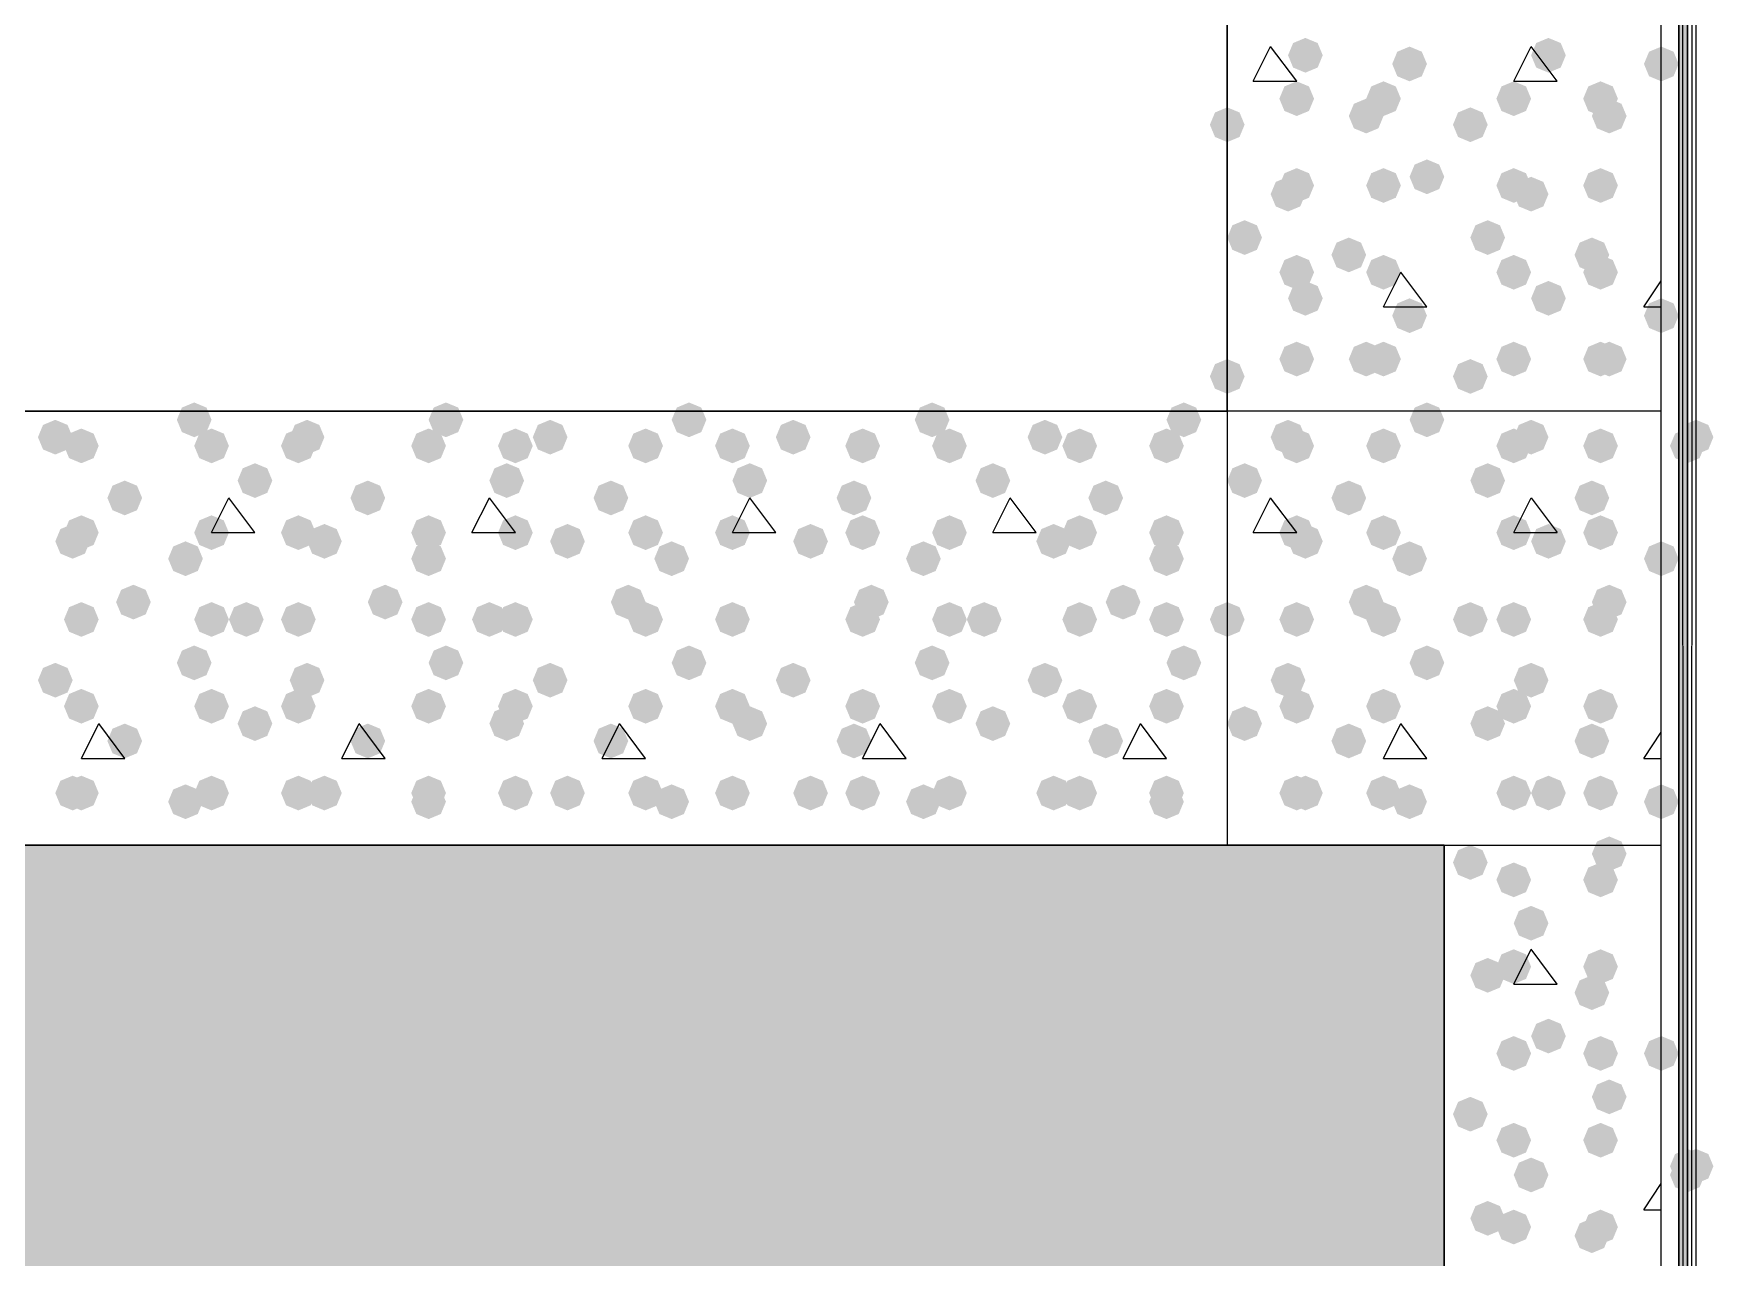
# Model space of a CAD drawing. Header units: millimetres. Extents: x 0 to 420, y 0 to 297.
# Drawn here: x 372.64 to 380.83, y 160.25 to 166.22 of the extents above; entities that cross this region are included whole.
import ezdxf

# ---------------------------------------------------------------- set-up
doc = ezdxf.new("R2010")
doc.units = ezdxf.units.MM
doc.layers.get('0').update_dxf_attribs({"linetype": 'CONTINUOUS'})

msp = doc.modelspace()

# ---------------------------------------------------------------- hatches: boundary and pattern name
at = {"true_color": 0x000007}
h = msp.add_hatch(color=0, dxfattribs=at)
h.paths.add_polyline_path([(380.703667, 228.049667), (380.661333, 228.049667), (380.703667, 84.455)], flags=0)
h.paths.add_polyline_path([(380.661333, 228.049667), (380.703667, 84.455), (380.661333, 84.455)], flags=0)
at = {"true_color": 0x000008}
for points in [[(378.925667, 166.116), (378.900796, 166.056204), (378.841, 166.031333), (378.781204, 166.056204), (378.756333, 166.116), (378.781204, 166.175796), (378.841, 166.200667), (378.900796, 166.175796)], [(379.433667, 166.073667), (379.408796, 166.013871), (379.349, 165.989), (379.289204, 166.013871), (379.264333, 166.073667), (379.289204, 166.133462), (379.349, 166.158333), (379.408796, 166.133463)], [(380.111, 166.116), (380.086129, 166.056204), (380.026333, 166.031333), (379.966537, 166.056204), (379.941667, 166.116), (379.966537, 166.175796), (380.026333, 166.200667), (380.086129, 166.175796)], [(380.661333, 166.073667), (380.636462, 166.013871), (380.576667, 165.989), (380.516871, 166.013871), (380.492, 166.073667), (380.516871, 166.133462), (380.576667, 166.158333), (380.636462, 166.133463)], [(378.883333, 165.904333), (378.858462, 165.844538), (378.798667, 165.819667), (378.738871, 165.844538), (378.714, 165.904333), (378.738871, 165.964129), (378.798667, 165.989), (378.858462, 165.964129)], [(379.306667, 165.904333), (379.281796, 165.844538), (379.222, 165.819667), (379.162204, 165.844538), (379.137333, 165.904333), (379.162204, 165.964129), (379.222, 165.989), (379.281796, 165.964129)], [(379.941667, 165.904333), (379.916796, 165.844538), (379.857, 165.819667), (379.797204, 165.844538), (379.772333, 165.904333), (379.797204, 165.964129), (379.857, 165.989), (379.916796, 165.964129)], [(380.365, 165.904333), (380.340129, 165.844538), (380.280333, 165.819667), (380.220537, 165.844538), (380.195667, 165.904333), (380.220537, 165.964129), (380.280333, 165.989), (380.340129, 165.964129)], [(379.222, 165.819667), (379.197129, 165.759871), (379.137333, 165.735), (379.077538, 165.759871), (379.052667, 165.819667), (379.077537, 165.879462), (379.137333, 165.904333), (379.197129, 165.879463)], [(380.407333, 165.819667), (380.382462, 165.759871), (380.322667, 165.735), (380.262871, 165.759871), (380.238, 165.819667), (380.262871, 165.879462), (380.322667, 165.904333), (380.382462, 165.879463)], [(378.544667, 165.777333), (378.519796, 165.717537), (378.46, 165.692667), (378.400204, 165.717537), (378.375333, 165.777333), (378.400204, 165.837129), (378.46, 165.862), (378.519796, 165.837129)], [(379.73, 165.777333), (379.705129, 165.717537), (379.645333, 165.692667), (379.585537, 165.717537), (379.560667, 165.777333), (379.585537, 165.837129), (379.645333, 165.862), (379.705129, 165.837129)], [(378.883333, 165.481), (378.858462, 165.421204), (378.798667, 165.396333), (378.738871, 165.421204), (378.714, 165.481), (378.738871, 165.540796), (378.798667, 165.565667), (378.858462, 165.540796)], [(379.306667, 165.481), (379.281796, 165.421204), (379.222, 165.396333), (379.162204, 165.421204), (379.137333, 165.481), (379.162204, 165.540796), (379.222, 165.565667), (379.281796, 165.540796)], [(379.518333, 165.523333), (379.493462, 165.463537), (379.433667, 165.438667), (379.373871, 165.463537), (379.349, 165.523333), (379.373871, 165.583129), (379.433667, 165.608), (379.493462, 165.583129)], [(379.941667, 165.481), (379.916796, 165.421204), (379.857, 165.396333), (379.797204, 165.421204), (379.772333, 165.481), (379.797204, 165.540796), (379.857, 165.565667), (379.916796, 165.540796)], [(380.365, 165.481), (380.340129, 165.421204), (380.280333, 165.396333), (380.220537, 165.421204), (380.195667, 165.481), (380.220537, 165.540796), (380.280333, 165.565667), (380.340129, 165.540796)], [(378.841, 165.438667), (378.816129, 165.378871), (378.756333, 165.354), (378.696537, 165.378871), (378.671667, 165.438667), (378.696537, 165.498462), (378.756333, 165.523333), (378.816129, 165.498463)], [(380.026333, 165.438667), (380.001463, 165.378871), (379.941667, 165.354), (379.881871, 165.378871), (379.857, 165.438667), (379.881871, 165.498462), (379.941667, 165.523333), (380.001462, 165.498463)], [(378.629333, 165.227), (378.604462, 165.167204), (378.544667, 165.142333), (378.484871, 165.167204), (378.46, 165.227), (378.484871, 165.286796), (378.544667, 165.311667), (378.604462, 165.286796)], [(379.814667, 165.227), (379.789796, 165.167204), (379.73, 165.142333), (379.670204, 165.167204), (379.645333, 165.227), (379.670204, 165.286796), (379.73, 165.311667), (379.789796, 165.286796)], [(379.137333, 165.142333), (379.112462, 165.082537), (379.052667, 165.057667), (378.992871, 165.082537), (378.968, 165.142333), (378.992871, 165.202129), (379.052667, 165.227), (379.112462, 165.202129)], [(380.322667, 165.142333), (380.297796, 165.082537), (380.238, 165.057667), (380.178204, 165.082537), (380.153333, 165.142333), (380.178204, 165.202129), (380.238, 165.227), (380.297796, 165.202129)], [(378.883333, 165.057667), (378.858462, 164.997871), (378.798667, 164.973), (378.738871, 164.997871), (378.714, 165.057667), (378.738871, 165.117462), (378.798667, 165.142333), (378.858462, 165.117463)], [(379.306667, 165.057667), (379.281796, 164.997871), (379.222, 164.973), (379.162204, 164.997871), (379.137333, 165.057667), (379.162204, 165.117462), (379.222, 165.142333), (379.281796, 165.117463)], [(379.941667, 165.057667), (379.916796, 164.997871), (379.857, 164.973), (379.797204, 164.997871), (379.772333, 165.057667), (379.797204, 165.117462), (379.857, 165.142333), (379.916796, 165.117463)], [(380.365, 165.057667), (380.340129, 164.997871), (380.280333, 164.973), (380.220537, 164.997871), (380.195667, 165.057667), (380.220537, 165.117462), (380.280333, 165.142333), (380.340129, 165.117463)], [(378.925667, 164.930667), (378.900796, 164.870871), (378.841, 164.846), (378.781204, 164.870871), (378.756333, 164.930667), (378.781204, 164.990462), (378.841, 165.015333), (378.900796, 164.990463)], [(380.111, 164.930667), (380.086129, 164.870871), (380.026333, 164.846), (379.966537, 164.870871), (379.941667, 164.930667), (379.966537, 164.990462), (380.026333, 165.015333), (380.086129, 164.990463)], [(379.433667, 164.846), (379.408796, 164.786204), (379.349, 164.761333), (379.289204, 164.786204), (379.264333, 164.846), (379.289204, 164.905796), (379.349, 164.930667), (379.408796, 164.905796)], [(380.661333, 164.846), (380.636462, 164.786204), (380.576667, 164.761333), (380.516871, 164.786204), (380.492, 164.846), (380.516871, 164.905796), (380.576667, 164.930667), (380.636462, 164.905796)], [(378.883333, 164.634333), (378.858462, 164.574537), (378.798667, 164.549667), (378.738871, 164.574537), (378.714, 164.634333), (378.738871, 164.694129), (378.798667, 164.719), (378.858462, 164.694129)], [(379.222, 164.634333), (379.197129, 164.574537), (379.137333, 164.549667), (379.077538, 164.574537), (379.052667, 164.634333), (379.077537, 164.694129), (379.137333, 164.719), (379.197129, 164.694129)], [(379.306667, 164.634333), (379.281796, 164.574537), (379.222, 164.549667), (379.162204, 164.574537), (379.137333, 164.634333), (379.162204, 164.694129), (379.222, 164.719), (379.281796, 164.694129)], [(379.941667, 164.634333), (379.916796, 164.574537), (379.857, 164.549667), (379.797204, 164.574537), (379.772333, 164.634333), (379.797204, 164.694129), (379.857, 164.719), (379.916796, 164.694129)], [(380.365, 164.634333), (380.340129, 164.574537), (380.280333, 164.549667), (380.220537, 164.574537), (380.195667, 164.634333), (380.220537, 164.694129), (380.280333, 164.719), (380.340129, 164.694129)], [(380.407333, 164.634333), (380.382462, 164.574537), (380.322667, 164.549667), (380.262871, 164.574537), (380.238, 164.634333), (380.262871, 164.694129), (380.322667, 164.719), (380.382462, 164.694129)], [(378.544667, 164.549667), (378.519796, 164.489871), (378.46, 164.465), (378.400204, 164.489871), (378.375333, 164.549667), (378.400204, 164.609462), (378.46, 164.634333), (378.519796, 164.609463)], [(379.73, 164.549667), (379.705129, 164.489871), (379.645333, 164.465), (379.585537, 164.489871), (379.560667, 164.549667), (379.585537, 164.609462), (379.645333, 164.634333), (379.705129, 164.609463)], [(373.507, 164.338), (373.482129, 164.278204), (373.422333, 164.253333), (373.362538, 164.278204), (373.337667, 164.338), (373.362537, 164.397796), (373.422333, 164.422667), (373.482129, 164.397796)], [(374.734667, 164.338), (374.709796, 164.278204), (374.65, 164.253333), (374.590204, 164.278204), (374.565333, 164.338), (374.590204, 164.397796), (374.65, 164.422667), (374.709796, 164.397796)], [(375.92, 164.338), (375.895129, 164.278204), (375.835333, 164.253333), (375.775538, 164.278204), (375.750667, 164.338), (375.775537, 164.397796), (375.835333, 164.422667), (375.895129, 164.397796)], [(377.105333, 164.338), (377.080462, 164.278204), (377.020667, 164.253333), (376.960871, 164.278204), (376.936, 164.338), (376.960871, 164.397796), (377.020667, 164.422667), (377.080462, 164.397796)], [(378.333, 164.338), (378.308129, 164.278204), (378.248333, 164.253333), (378.188538, 164.278204), (378.163667, 164.338), (378.188537, 164.397796), (378.248333, 164.422667), (378.308129, 164.397796)], [(372.829667, 164.253333), (372.804796, 164.193537), (372.745, 164.168667), (372.685204, 164.193537), (372.660333, 164.253333), (372.685204, 164.313129), (372.745, 164.338), (372.804796, 164.313129)], [(374.057333, 164.253333), (374.032462, 164.193537), (373.972667, 164.168667), (373.912871, 164.193537), (373.888, 164.253333), (373.912871, 164.313129), (373.972667, 164.338), (374.032462, 164.313129)], [(375.242667, 164.253333), (375.217796, 164.193537), (375.158, 164.168667), (375.098204, 164.193537), (375.073333, 164.253333), (375.098204, 164.313129), (375.158, 164.338), (375.217796, 164.313129)], [(376.428, 164.253333), (376.403129, 164.193537), (376.343333, 164.168667), (376.283537, 164.193537), (376.258667, 164.253333), (376.283537, 164.313129), (376.343333, 164.338), (376.403129, 164.313129)], [(377.655667, 164.253333), (377.630796, 164.193537), (377.571, 164.168667), (377.511204, 164.193537), (377.486333, 164.253333), (377.511204, 164.313129), (377.571, 164.338), (377.630796, 164.313129)], [(372.956667, 164.211), (372.931796, 164.151204), (372.872, 164.126333), (372.812204, 164.151204), (372.787333, 164.211), (372.812204, 164.270796), (372.872, 164.295667), (372.931796, 164.270796)], [(373.591667, 164.211), (373.566796, 164.151204), (373.507, 164.126333), (373.447204, 164.151204), (373.422333, 164.211), (373.447204, 164.270796), (373.507, 164.295667), (373.566796, 164.270796)], [(374.015, 164.211), (373.990129, 164.151204), (373.930333, 164.126333), (373.870538, 164.151204), (373.845667, 164.211), (373.870537, 164.270796), (373.930333, 164.295667), (373.990129, 164.270796)], [(374.65, 164.211), (374.625129, 164.151204), (374.565333, 164.126333), (374.505538, 164.151204), (374.480667, 164.211), (374.505537, 164.270796), (374.565333, 164.295667), (374.625129, 164.270796)], [(375.073333, 164.211), (375.048463, 164.151204), (374.988667, 164.126333), (374.928871, 164.151204), (374.904, 164.211), (374.928871, 164.270796), (374.988667, 164.295667), (375.048462, 164.270796)], [(375.708333, 164.211), (375.683463, 164.151204), (375.623667, 164.126333), (375.563871, 164.151204), (375.539, 164.211), (375.563871, 164.270796), (375.623667, 164.295667), (375.683462, 164.270796)], [(376.131667, 164.211), (376.106796, 164.151204), (376.047, 164.126333), (375.987204, 164.151204), (375.962333, 164.211), (375.987204, 164.270796), (376.047, 164.295667), (376.106796, 164.270796)], [(376.766667, 164.211), (376.741796, 164.151204), (376.682, 164.126333), (376.622204, 164.151204), (376.597333, 164.211), (376.622204, 164.270796), (376.682, 164.295667), (376.741796, 164.270796)], [(377.19, 164.211), (377.165129, 164.151204), (377.105333, 164.126333), (377.045538, 164.151204), (377.020667, 164.211), (377.045537, 164.270796), (377.105333, 164.295667), (377.165129, 164.270796)], [(377.825, 164.211), (377.800129, 164.151204), (377.740333, 164.126333), (377.680538, 164.151204), (377.655667, 164.211), (377.680537, 164.270796), (377.740333, 164.295667), (377.800129, 164.270796)], [(378.248333, 164.211), (378.223462, 164.151204), (378.163667, 164.126333), (378.103871, 164.151204), (378.079, 164.211), (378.103871, 164.270796), (378.163667, 164.295667), (378.223462, 164.270796)], [(373.803333, 164.041667), (373.778462, 163.981871), (373.718667, 163.957), (373.658871, 163.981871), (373.634, 164.041667), (373.658871, 164.101462), (373.718667, 164.126333), (373.778462, 164.101463)], [(375.031, 164.041667), (375.006129, 163.981871), (374.946333, 163.957), (374.886537, 163.981871), (374.861667, 164.041667), (374.886537, 164.101462), (374.946333, 164.126333), (375.006129, 164.101463)], [(376.216333, 164.041667), (376.191462, 163.981871), (376.131667, 163.957), (376.071871, 163.981871), (376.047, 164.041667), (376.071871, 164.101462), (376.131667, 164.126333), (376.191462, 164.101463)], [(377.401667, 164.041667), (377.376796, 163.981871), (377.317, 163.957), (377.257204, 163.981871), (377.232333, 164.041667), (377.257204, 164.101462), (377.317, 164.126333), (377.376796, 164.101463)], [(373.168333, 163.957), (373.143462, 163.897204), (373.083667, 163.872333), (373.023871, 163.897204), (372.999, 163.957), (373.023871, 164.016796), (373.083667, 164.041667), (373.143462, 164.016796)], [(374.353667, 163.957), (374.328796, 163.897204), (374.269, 163.872333), (374.209204, 163.897204), (374.184333, 163.957), (374.209204, 164.016796), (374.269, 164.041667), (374.328796, 164.016796)], [(375.539, 163.957), (375.514129, 163.897204), (375.454333, 163.872333), (375.394537, 163.897204), (375.369667, 163.957), (375.394537, 164.016796), (375.454333, 164.041667), (375.514129, 164.016796)], [(376.724333, 163.957), (376.699462, 163.897204), (376.639667, 163.872333), (376.579871, 163.897204), (376.555, 163.957), (376.579871, 164.016796), (376.639667, 164.041667), (376.699462, 164.016796)], [(377.952, 163.957), (377.927129, 163.897204), (377.867333, 163.872333), (377.807538, 163.897204), (377.782667, 163.957), (377.807537, 164.016796), (377.867333, 164.041667), (377.927129, 164.016796)], [(372.956667, 163.787667), (372.931796, 163.727871), (372.872, 163.703), (372.812204, 163.727871), (372.787333, 163.787667), (372.812204, 163.847462), (372.872, 163.872333), (372.931796, 163.847463)], [(373.591667, 163.787667), (373.566796, 163.727871), (373.507, 163.703), (373.447204, 163.727871), (373.422333, 163.787667), (373.447204, 163.847462), (373.507, 163.872333), (373.566796, 163.847463)], [(374.015, 163.787667), (373.990129, 163.727871), (373.930333, 163.703), (373.870538, 163.727871), (373.845667, 163.787667), (373.870537, 163.847462), (373.930333, 163.872333), (373.990129, 163.847463)], [(374.65, 163.787667), (374.625129, 163.727871), (374.565333, 163.703), (374.505538, 163.727871), (374.480667, 163.787667), (374.505537, 163.847462), (374.565333, 163.872333), (374.625129, 163.847463)], [(375.073333, 163.787667), (375.048463, 163.727871), (374.988667, 163.703), (374.928871, 163.727871), (374.904, 163.787667), (374.928871, 163.847462), (374.988667, 163.872333), (375.048462, 163.847463)], [(375.708333, 163.787667), (375.683463, 163.727871), (375.623667, 163.703), (375.563871, 163.727871), (375.539, 163.787667), (375.563871, 163.847462), (375.623667, 163.872333), (375.683462, 163.847463)], [(376.131667, 163.787667), (376.106796, 163.727871), (376.047, 163.703), (375.987204, 163.727871), (375.962333, 163.787667), (375.987204, 163.847462), (376.047, 163.872333), (376.106796, 163.847463)], [(376.766667, 163.787667), (376.741796, 163.727871), (376.682, 163.703), (376.622204, 163.727871), (376.597333, 163.787667), (376.622204, 163.847462), (376.682, 163.872333), (376.741796, 163.847463)], [(377.19, 163.787667), (377.165129, 163.727871), (377.105333, 163.703), (377.045538, 163.727871), (377.020667, 163.787667), (377.045537, 163.847462), (377.105333, 163.872333), (377.165129, 163.847463)], [(377.825, 163.787667), (377.800129, 163.727871), (377.740333, 163.703), (377.680538, 163.727871), (377.655667, 163.787667), (377.680537, 163.847462), (377.740333, 163.872333), (377.800129, 163.847463)], [(378.248333, 163.787667), (378.223462, 163.727871), (378.163667, 163.703), (378.103871, 163.727871), (378.079, 163.787667), (378.103871, 163.847462), (378.163667, 163.872333), (378.223462, 163.847463)], [(372.914333, 163.745333), (372.889462, 163.685537), (372.829667, 163.660667), (372.769871, 163.685537), (372.745, 163.745333), (372.769871, 163.805129), (372.829667, 163.83), (372.889462, 163.805129)], [(374.142, 163.745333), (374.117129, 163.685537), (374.057333, 163.660667), (373.997538, 163.685537), (373.972667, 163.745333), (373.997537, 163.805129), (374.057333, 163.83), (374.117129, 163.805129)], [(375.327333, 163.745333), (375.302462, 163.685537), (375.242667, 163.660667), (375.182871, 163.685537), (375.158, 163.745333), (375.182871, 163.805129), (375.242667, 163.83), (375.302462, 163.805129)], [(376.512667, 163.745333), (376.487796, 163.685537), (376.428, 163.660667), (376.368204, 163.685537), (376.343333, 163.745333), (376.368204, 163.805129), (376.428, 163.83), (376.487796, 163.805129)], [(377.698, 163.745333), (377.673129, 163.685537), (377.613333, 163.660667), (377.553537, 163.685537), (377.528667, 163.745333), (377.553537, 163.805129), (377.613333, 163.83), (377.673129, 163.805129)], [(373.464667, 163.660667), (373.439796, 163.600871), (373.38, 163.576), (373.320204, 163.600871), (373.295333, 163.660667), (373.320204, 163.720462), (373.38, 163.745333), (373.439796, 163.720463)], [(374.65, 163.660667), (374.625129, 163.600871), (374.565333, 163.576), (374.505538, 163.600871), (374.480667, 163.660667), (374.505537, 163.720462), (374.565333, 163.745333), (374.625129, 163.720463)], [(375.835333, 163.660667), (375.810462, 163.600871), (375.750667, 163.576), (375.690871, 163.600871), (375.666, 163.660667), (375.690871, 163.720462), (375.750667, 163.745333), (375.810462, 163.720463)], [(377.063, 163.660667), (377.038129, 163.600871), (376.978333, 163.576), (376.918537, 163.600871), (376.893667, 163.660667), (376.918537, 163.720462), (376.978333, 163.745333), (377.038129, 163.720463)], [(378.248333, 163.660667), (378.223462, 163.600871), (378.163667, 163.576), (378.103871, 163.600871), (378.079, 163.660667), (378.103871, 163.720462), (378.163667, 163.745333), (378.223462, 163.720463)], [(373.210667, 163.449), (373.185796, 163.389204), (373.126, 163.364333), (373.066204, 163.389204), (373.041333, 163.449), (373.066204, 163.508796), (373.126, 163.533667), (373.185796, 163.508796)], [(374.438333, 163.449), (374.413462, 163.389204), (374.353667, 163.364333), (374.293871, 163.389204), (374.269, 163.449), (374.293871, 163.508796), (374.353667, 163.533667), (374.413462, 163.508796)], [(375.623667, 163.449), (375.598796, 163.389204), (375.539, 163.364333), (375.479204, 163.389204), (375.454333, 163.449), (375.479204, 163.508796), (375.539, 163.533667), (375.598796, 163.508796)], [(376.809, 163.449), (376.784129, 163.389204), (376.724333, 163.364333), (376.664537, 163.389204), (376.639667, 163.449), (376.664537, 163.508796), (376.724333, 163.533667), (376.784129, 163.508796)], [(378.036667, 163.449), (378.011796, 163.389204), (377.952, 163.364333), (377.892204, 163.389204), (377.867333, 163.449), (377.892204, 163.508796), (377.952, 163.533667), (378.011796, 163.508796)], [(372.956667, 163.364333), (372.931796, 163.304537), (372.872, 163.279667), (372.812204, 163.304537), (372.787333, 163.364333), (372.812204, 163.424129), (372.872, 163.449), (372.931796, 163.424129)], [(373.591667, 163.364333), (373.566796, 163.304537), (373.507, 163.279667), (373.447204, 163.304537), (373.422333, 163.364333), (373.447204, 163.424129), (373.507, 163.449), (373.566796, 163.424129)], [(373.761, 163.364333), (373.736129, 163.304537), (373.676333, 163.279667), (373.616537, 163.304537), (373.591667, 163.364333), (373.616537, 163.424129), (373.676333, 163.449), (373.736129, 163.424129)], [(374.015, 163.364333), (373.990129, 163.304537), (373.930333, 163.279667), (373.870538, 163.304537), (373.845667, 163.364333), (373.870537, 163.424129), (373.930333, 163.449), (373.990129, 163.424129)], [(374.65, 163.364333), (374.625129, 163.304537), (374.565333, 163.279667), (374.505538, 163.304537), (374.480667, 163.364333), (374.505537, 163.424129), (374.565333, 163.449), (374.625129, 163.424129)], [(374.946333, 163.364333), (374.921462, 163.304537), (374.861667, 163.279667), (374.801871, 163.304537), (374.777, 163.364333), (374.801871, 163.424129), (374.861667, 163.449), (374.921462, 163.424129)], [(375.073333, 163.364333), (375.048463, 163.304537), (374.988667, 163.279667), (374.928871, 163.304537), (374.904, 163.364333), (374.928871, 163.424129), (374.988667, 163.449), (375.048462, 163.424129)], [(375.708333, 163.364333), (375.683463, 163.304537), (375.623667, 163.279667), (375.563871, 163.304537), (375.539, 163.364333), (375.563871, 163.424129), (375.623667, 163.449), (375.683462, 163.424129)], [(376.131667, 163.364333), (376.106796, 163.304537), (376.047, 163.279667), (375.987204, 163.304537), (375.962333, 163.364333), (375.987204, 163.424129), (376.047, 163.449), (376.106796, 163.424129)], [(376.131667, 163.364333), (376.106796, 163.304537), (376.047, 163.279667), (375.987204, 163.304537), (375.962333, 163.364333), (375.987204, 163.424129), (376.047, 163.449), (376.106796, 163.424129)], [(376.766667, 163.364333), (376.741796, 163.304537), (376.682, 163.279667), (376.622204, 163.304537), (376.597333, 163.364333), (376.622204, 163.424129), (376.682, 163.449), (376.741796, 163.424129)], [(377.19, 163.364333), (377.165129, 163.304537), (377.105333, 163.279667), (377.045538, 163.304537), (377.020667, 163.364333), (377.045537, 163.424129), (377.105333, 163.449), (377.165129, 163.424129)], [(377.359333, 163.364333), (377.334462, 163.304537), (377.274667, 163.279667), (377.214871, 163.304537), (377.19, 163.364333), (377.214871, 163.424129), (377.274667, 163.449), (377.334462, 163.424129)], [(377.825, 163.364333), (377.800129, 163.304537), (377.740333, 163.279667), (377.680538, 163.304537), (377.655667, 163.364333), (377.680537, 163.424129), (377.740333, 163.449), (377.800129, 163.424129)], [(378.248333, 163.364333), (378.223462, 163.304537), (378.163667, 163.279667), (378.103871, 163.304537), (378.079, 163.364333), (378.103871, 163.424129), (378.163667, 163.449), (378.223462, 163.424129)], [(373.507, 163.152667), (373.482129, 163.092871), (373.422333, 163.068), (373.362538, 163.092871), (373.337667, 163.152667), (373.362537, 163.212462), (373.422333, 163.237333), (373.482129, 163.212463)], [(374.734667, 163.152667), (374.709796, 163.092871), (374.65, 163.068), (374.590204, 163.092871), (374.565333, 163.152667), (374.590204, 163.212462), (374.65, 163.237333), (374.709796, 163.212463)], [(375.92, 163.152667), (375.895129, 163.092871), (375.835333, 163.068), (375.775538, 163.092871), (375.750667, 163.152667), (375.775537, 163.212462), (375.835333, 163.237333), (375.895129, 163.212463)], [(377.105333, 163.152667), (377.080462, 163.092871), (377.020667, 163.068), (376.960871, 163.092871), (376.936, 163.152667), (376.960871, 163.212462), (377.020667, 163.237333), (377.080462, 163.212463)], [(378.333, 163.152667), (378.308129, 163.092871), (378.248333, 163.068), (378.188538, 163.092871), (378.163667, 163.152667), (378.188537, 163.212462), (378.248333, 163.237333), (378.308129, 163.212463)], [(372.829667, 163.068), (372.804796, 163.008204), (372.745, 162.983333), (372.685204, 163.008204), (372.660333, 163.068), (372.685204, 163.127796), (372.745, 163.152667), (372.804796, 163.127796)], [(374.057333, 163.068), (374.032462, 163.008204), (373.972667, 162.983333), (373.912871, 163.008204), (373.888, 163.068), (373.912871, 163.127796), (373.972667, 163.152667), (374.032462, 163.127796)], [(375.242667, 163.068), (375.217796, 163.008204), (375.158, 162.983333), (375.098204, 163.008204), (375.073333, 163.068), (375.098204, 163.127796), (375.158, 163.152667), (375.217796, 163.127796)], [(376.428, 163.068), (376.403129, 163.008204), (376.343333, 162.983333), (376.283537, 163.008204), (376.258667, 163.068), (376.283537, 163.127796), (376.343333, 163.152667), (376.403129, 163.127796)], [(377.655667, 163.068), (377.630796, 163.008204), (377.571, 162.983333), (377.511204, 163.008204), (377.486333, 163.068), (377.511204, 163.127796), (377.571, 163.152667), (377.630796, 163.127796)], [(372.956667, 162.941), (372.931796, 162.881204), (372.872, 162.856333), (372.812204, 162.881204), (372.787333, 162.941), (372.812204, 163.000796), (372.872, 163.025667), (372.931796, 163.000796)], [(373.591667, 162.941), (373.566796, 162.881204), (373.507, 162.856333), (373.447204, 162.881204), (373.422333, 162.941), (373.447204, 163.000796), (373.507, 163.025667), (373.566796, 163.000796)], [(374.015, 162.941), (373.990129, 162.881204), (373.930333, 162.856333), (373.870538, 162.881204), (373.845667, 162.941), (373.870537, 163.000796), (373.930333, 163.025667), (373.990129, 163.000796)], [(374.65, 162.941), (374.625129, 162.881204), (374.565333, 162.856333), (374.505538, 162.881204), (374.480667, 162.941), (374.505537, 163.000796), (374.565333, 163.025667), (374.625129, 163.000796)], [(375.073333, 162.941), (375.048463, 162.881204), (374.988667, 162.856333), (374.928871, 162.881204), (374.904, 162.941), (374.928871, 163.000796), (374.988667, 163.025667), (375.048462, 163.000796)], [(375.708333, 162.941), (375.683463, 162.881204), (375.623667, 162.856333), (375.563871, 162.881204), (375.539, 162.941), (375.563871, 163.000796), (375.623667, 163.025667), (375.683462, 163.000796)], [(376.131667, 162.941), (376.106796, 162.881204), (376.047, 162.856333), (375.987204, 162.881204), (375.962333, 162.941), (375.987204, 163.000796), (376.047, 163.025667), (376.106796, 163.000796)], [(376.766667, 162.941), (376.741796, 162.881204), (376.682, 162.856333), (376.622204, 162.881204), (376.597333, 162.941), (376.622204, 163.000796), (376.682, 163.025667), (376.741796, 163.000796)], [(377.19, 162.941), (377.165129, 162.881204), (377.105333, 162.856333), (377.045538, 162.881204), (377.020667, 162.941), (377.045537, 163.000796), (377.105333, 163.025667), (377.165129, 163.000796)], [(377.825, 162.941), (377.800129, 162.881204), (377.740333, 162.856333), (377.680538, 162.881204), (377.655667, 162.941), (377.680537, 163.000796), (377.740333, 163.025667), (377.800129, 163.000796)], [(378.248333, 162.941), (378.223462, 162.881204), (378.163667, 162.856333), (378.103871, 162.881204), (378.079, 162.941), (378.103871, 163.000796), (378.163667, 163.025667), (378.223462, 163.000796)], [(373.803333, 162.856333), (373.778462, 162.796537), (373.718667, 162.771667), (373.658871, 162.796537), (373.634, 162.856333), (373.658871, 162.916129), (373.718667, 162.941), (373.778462, 162.916129)], [(375.031, 162.856333), (375.006129, 162.796537), (374.946333, 162.771667), (374.886537, 162.796537), (374.861667, 162.856333), (374.886537, 162.916129), (374.946333, 162.941), (375.006129, 162.916129)], [(376.216333, 162.856333), (376.191462, 162.796537), (376.131667, 162.771667), (376.071871, 162.796537), (376.047, 162.856333), (376.071871, 162.916129), (376.131667, 162.941), (376.191462, 162.916129)], [(377.401667, 162.856333), (377.376796, 162.796537), (377.317, 162.771667), (377.257204, 162.796537), (377.232333, 162.856333), (377.257204, 162.916129), (377.317, 162.941), (377.376796, 162.916129)], [(373.168333, 162.771667), (373.143462, 162.711871), (373.083667, 162.687), (373.023871, 162.711871), (372.999, 162.771667), (373.023871, 162.831462), (373.083667, 162.856333), (373.143462, 162.831463)], [(374.353667, 162.771667), (374.328796, 162.711871), (374.269, 162.687), (374.209204, 162.711871), (374.184333, 162.771667), (374.209204, 162.831462), (374.269, 162.856333), (374.328796, 162.831463)], [(375.539, 162.771667), (375.514129, 162.711871), (375.454333, 162.687), (375.394537, 162.711871), (375.369667, 162.771667), (375.394537, 162.831462), (375.454333, 162.856333), (375.514129, 162.831463)], [(376.724333, 162.771667), (376.699462, 162.711871), (376.639667, 162.687), (376.579871, 162.711871), (376.555, 162.771667), (376.579871, 162.831462), (376.639667, 162.856333), (376.699462, 162.831463)], [(377.952, 162.771667), (377.927129, 162.711871), (377.867333, 162.687), (377.807538, 162.711871), (377.782667, 162.771667), (377.807537, 162.831462), (377.867333, 162.856333), (377.927129, 162.831463)], [(372.914333, 162.517667), (372.889462, 162.457871), (372.829667, 162.433), (372.769871, 162.457871), (372.745, 162.517667), (372.769871, 162.577462), (372.829667, 162.602333), (372.889462, 162.577463)], [(372.956667, 162.517667), (372.931796, 162.457871), (372.872, 162.433), (372.812204, 162.457871), (372.787333, 162.517667), (372.812204, 162.577462), (372.872, 162.602333), (372.931796, 162.577463)], [(373.591667, 162.517667), (373.566796, 162.457871), (373.507, 162.433), (373.447204, 162.457871), (373.422333, 162.517667), (373.447204, 162.577462), (373.507, 162.602333), (373.566796, 162.577463)], [(374.015, 162.517667), (373.990129, 162.457871), (373.930333, 162.433), (373.870538, 162.457871), (373.845667, 162.517667), (373.870537, 162.577462), (373.930333, 162.602333), (373.990129, 162.577463)], [(374.142, 162.517667), (374.117129, 162.457871), (374.057333, 162.433), (373.997538, 162.457871), (373.972667, 162.517667), (373.997537, 162.577462), (374.057333, 162.602333), (374.117129, 162.577463)], [(374.65, 162.517667), (374.625129, 162.457871), (374.565333, 162.433), (374.505538, 162.457871), (374.480667, 162.517667), (374.505537, 162.577462), (374.565333, 162.602333), (374.625129, 162.577463)], [(375.073333, 162.517667), (375.048463, 162.457871), (374.988667, 162.433), (374.928871, 162.457871), (374.904, 162.517667), (374.928871, 162.577462), (374.988667, 162.602333), (375.048462, 162.577463)], [(375.327333, 162.517667), (375.302462, 162.457871), (375.242667, 162.433), (375.182871, 162.457871), (375.158, 162.517667), (375.182871, 162.577462), (375.242667, 162.602333), (375.302462, 162.577463)], [(375.708333, 162.517667), (375.683463, 162.457871), (375.623667, 162.433), (375.563871, 162.457871), (375.539, 162.517667), (375.563871, 162.577462), (375.623667, 162.602333), (375.683462, 162.577463)], [(376.131667, 162.517667), (376.106796, 162.457871), (376.047, 162.433), (375.987204, 162.457871), (375.962333, 162.517667), (375.987204, 162.577462), (376.047, 162.602333), (376.106796, 162.577463)], [(376.512667, 162.517667), (376.487796, 162.457871), (376.428, 162.433), (376.368204, 162.457871), (376.343333, 162.517667), (376.368204, 162.577462), (376.428, 162.602333), (376.487796, 162.577463)], [(376.766667, 162.517667), (376.741796, 162.457871), (376.682, 162.433), (376.622204, 162.457871), (376.597333, 162.517667), (376.622204, 162.577462), (376.682, 162.602333), (376.741796, 162.577463)], [(377.19, 162.517667), (377.165129, 162.457871), (377.105333, 162.433), (377.045538, 162.457871), (377.020667, 162.517667), (377.045537, 162.577462), (377.105333, 162.602333), (377.165129, 162.577463)], [(377.698, 162.517667), (377.673129, 162.457871), (377.613333, 162.433), (377.553537, 162.457871), (377.528667, 162.517667), (377.553537, 162.577462), (377.613333, 162.602333), (377.673129, 162.577463)], [(377.825, 162.517667), (377.800129, 162.457871), (377.740333, 162.433), (377.680538, 162.457871), (377.655667, 162.517667), (377.680537, 162.577462), (377.740333, 162.602333), (377.800129, 162.577463)], [(378.248333, 162.517667), (378.223462, 162.457871), (378.163667, 162.433), (378.103871, 162.457871), (378.079, 162.517667), (378.103871, 162.577462), (378.163667, 162.602333), (378.223462, 162.577463)], [(373.464667, 162.475333), (373.439796, 162.415537), (373.38, 162.390667), (373.320204, 162.415537), (373.295333, 162.475333), (373.320204, 162.535129), (373.38, 162.56), (373.439796, 162.535129)], [(374.65, 162.475333), (374.625129, 162.415537), (374.565333, 162.390667), (374.505538, 162.415537), (374.480667, 162.475333), (374.505537, 162.535129), (374.565333, 162.56), (374.625129, 162.535129)], [(375.835333, 162.475333), (375.810462, 162.415537), (375.750667, 162.390667), (375.690871, 162.415537), (375.666, 162.475333), (375.690871, 162.535129), (375.750667, 162.56), (375.810462, 162.535129)], [(377.063, 162.475333), (377.038129, 162.415537), (376.978333, 162.390667), (376.918537, 162.415537), (376.893667, 162.475333), (376.918537, 162.535129), (376.978333, 162.56), (377.038129, 162.535129)], [(378.248333, 162.475333), (378.223462, 162.415537), (378.163667, 162.390667), (378.103871, 162.415537), (378.079, 162.475333), (378.103871, 162.535129), (378.163667, 162.56), (378.223462, 162.535129)], [(380.407333, 162.221333), (380.382462, 162.161537), (380.322667, 162.136667), (380.262871, 162.161537), (380.238, 162.221333), (380.262871, 162.281129), (380.322667, 162.306), (380.382462, 162.281129)], [(379.73, 162.179), (379.705129, 162.119204), (379.645333, 162.094333), (379.585537, 162.119204), (379.560667, 162.179), (379.585537, 162.238796), (379.645333, 162.263667), (379.705129, 162.238796)], [(379.941667, 162.094333), (379.916796, 162.034538), (379.857, 162.009667), (379.797204, 162.034538), (379.772333, 162.094333), (379.797204, 162.154129), (379.857, 162.179), (379.916796, 162.154129)], [(380.365, 162.094333), (380.340129, 162.034538), (380.280333, 162.009667), (380.220537, 162.034538), (380.195667, 162.094333), (380.220537, 162.154129), (380.280333, 162.179), (380.340129, 162.154129)], [(380.026333, 161.882667), (380.001463, 161.822871), (379.941667, 161.798), (379.881871, 161.822871), (379.857, 161.882667), (379.881871, 161.942462), (379.941667, 161.967333), (380.001462, 161.942463)], [(379.814667, 161.628667), (379.789796, 161.568871), (379.73, 161.544), (379.670204, 161.568871), (379.645333, 161.628667), (379.670204, 161.688462), (379.73, 161.713333), (379.789796, 161.688463)], [(379.941667, 161.671), (379.916796, 161.611204), (379.857, 161.586333), (379.797204, 161.611204), (379.772333, 161.671), (379.797204, 161.730796), (379.857, 161.755667), (379.916796, 161.730796)], [(380.365, 161.671), (380.340129, 161.611204), (380.280333, 161.586333), (380.220537, 161.611204), (380.195667, 161.671), (380.220537, 161.730796), (380.280333, 161.755667), (380.340129, 161.730796)], [(380.322667, 161.544), (380.297796, 161.484204), (380.238, 161.459333), (380.178204, 161.484204), (380.153333, 161.544), (380.178204, 161.603796), (380.238, 161.628667), (380.297796, 161.603796)], [(380.111, 161.332333), (380.086129, 161.272537), (380.026333, 161.247667), (379.966537, 161.272537), (379.941667, 161.332333), (379.966537, 161.392129), (380.026333, 161.417), (380.086129, 161.392129)], [(379.941667, 161.247667), (379.916796, 161.187871), (379.857, 161.163), (379.797204, 161.187871), (379.772333, 161.247667), (379.797204, 161.307462), (379.857, 161.332333), (379.916796, 161.307463)], [(380.365, 161.247667), (380.340129, 161.187871), (380.280333, 161.163), (380.220537, 161.187871), (380.195667, 161.247667), (380.220537, 161.307462), (380.280333, 161.332333), (380.340129, 161.307463)], [(380.661333, 161.247667), (380.636462, 161.187871), (380.576667, 161.163), (380.516871, 161.187871), (380.492, 161.247667), (380.516871, 161.307462), (380.576667, 161.332333), (380.636462, 161.307463)], [(380.407333, 161.036), (380.382462, 160.976204), (380.322667, 160.951333), (380.262871, 160.976204), (380.238, 161.036), (380.262871, 161.095796), (380.322667, 161.120667), (380.382462, 161.095796)], [(379.73, 160.951333), (379.705129, 160.891537), (379.645333, 160.866667), (379.585537, 160.891537), (379.560667, 160.951333), (379.585537, 161.011129), (379.645333, 161.036), (379.705129, 161.011129)], [(379.941667, 160.824333), (379.916796, 160.764537), (379.857, 160.739667), (379.797204, 160.764537), (379.772333, 160.824333), (379.797204, 160.884129), (379.857, 160.909), (379.916796, 160.884129)], [(380.365, 160.824333), (380.340129, 160.764537), (380.280333, 160.739667), (380.220537, 160.764537), (380.195667, 160.824333), (380.220537, 160.884129), (380.280333, 160.909), (380.340129, 160.884129)], [(380.026333, 160.655), (380.001463, 160.595204), (379.941667, 160.570333), (379.881871, 160.595204), (379.857, 160.655), (379.881871, 160.714796), (379.941667, 160.739667), (380.001462, 160.714796)], [(379.814667, 160.443333), (379.789796, 160.383537), (379.73, 160.358667), (379.670204, 160.383537), (379.645333, 160.443333), (379.670204, 160.503129), (379.73, 160.528), (379.789796, 160.503129)], [(379.941667, 160.401), (379.916796, 160.341204), (379.857, 160.316333), (379.797204, 160.341204), (379.772333, 160.401), (379.797204, 160.460796), (379.857, 160.485667), (379.916796, 160.460796)], [(380.365, 160.401), (380.340129, 160.341204), (380.280333, 160.316333), (380.220537, 160.341204), (380.195667, 160.401), (380.220537, 160.460796), (380.280333, 160.485667), (380.340129, 160.460796)], [(380.322667, 160.358667), (380.297796, 160.298871), (380.238, 160.274), (380.178204, 160.298871), (380.153333, 160.358667), (380.178204, 160.418462), (380.238, 160.443333), (380.297796, 160.418463)]]:
    msp.add_hatch(color=0, dxfattribs=at).paths.add_polyline_path(points, flags=0)
at = {"true_color": 0x000007}
for points in [[(379.518333, 164.338), (379.493462, 164.278204), (379.433667, 164.253333), (379.373871, 164.278204), (379.349, 164.338), (379.373871, 164.397796), (379.433667, 164.422667), (379.493462, 164.397796)], [(378.841, 164.253333), (378.816129, 164.193537), (378.756333, 164.168667), (378.696537, 164.193537), (378.671667, 164.253333), (378.696537, 164.313129), (378.756333, 164.338), (378.816129, 164.313129)], [(380.026333, 164.253333), (380.001463, 164.193537), (379.941667, 164.168667), (379.881871, 164.193537), (379.857, 164.253333), (379.881871, 164.313129), (379.941667, 164.338), (380.001462, 164.313129)], [(378.883333, 164.211), (378.858462, 164.151204), (378.798667, 164.126333), (378.738871, 164.151204), (378.714, 164.211), (378.738871, 164.270796), (378.798667, 164.295667), (378.858462, 164.270796)], [(379.306667, 164.211), (379.281796, 164.151204), (379.222, 164.126333), (379.162204, 164.151204), (379.137333, 164.211), (379.162204, 164.270796), (379.222, 164.295667), (379.281796, 164.270796)], [(379.941667, 164.211), (379.916796, 164.151204), (379.857, 164.126333), (379.797204, 164.151204), (379.772333, 164.211), (379.797204, 164.270796), (379.857, 164.295667), (379.916796, 164.270796)], [(380.365, 164.211), (380.340129, 164.151204), (380.280333, 164.126333), (380.220537, 164.151204), (380.195667, 164.211), (380.220537, 164.270796), (380.280333, 164.295667), (380.340129, 164.270796)], [(378.629333, 164.041667), (378.604462, 163.981871), (378.544667, 163.957), (378.484871, 163.981871), (378.46, 164.041667), (378.484871, 164.101462), (378.544667, 164.126333), (378.604462, 164.101463)], [(379.814667, 164.041667), (379.789796, 163.981871), (379.73, 163.957), (379.670204, 163.981871), (379.645333, 164.041667), (379.670204, 164.101462), (379.73, 164.126333), (379.789796, 164.101463)], [(379.137333, 163.957), (379.112462, 163.897204), (379.052667, 163.872333), (378.992871, 163.897204), (378.968, 163.957), (378.992871, 164.016796), (379.052667, 164.041667), (379.112462, 164.016796)], [(380.322667, 163.957), (380.297796, 163.897204), (380.238, 163.872333), (380.178204, 163.897204), (380.153333, 163.957), (380.178204, 164.016796), (380.238, 164.041667), (380.297796, 164.016796)], [(378.883333, 163.787667), (378.858462, 163.727871), (378.798667, 163.703), (378.738871, 163.727871), (378.714, 163.787667), (378.738871, 163.847462), (378.798667, 163.872333), (378.858462, 163.847463)], [(379.306667, 163.787667), (379.281796, 163.727871), (379.222, 163.703), (379.162204, 163.727871), (379.137333, 163.787667), (379.162204, 163.847462), (379.222, 163.872333), (379.281796, 163.847463)], [(379.941667, 163.787667), (379.916796, 163.727871), (379.857, 163.703), (379.797204, 163.727871), (379.772333, 163.787667), (379.797204, 163.847462), (379.857, 163.872333), (379.916796, 163.847463)], [(380.365, 163.787667), (380.340129, 163.727871), (380.280333, 163.703), (380.220537, 163.727871), (380.195667, 163.787667), (380.220537, 163.847462), (380.280333, 163.872333), (380.340129, 163.847463)], [(378.925667, 163.745333), (378.900796, 163.685537), (378.841, 163.660667), (378.781204, 163.685537), (378.756333, 163.745333), (378.781204, 163.805129), (378.841, 163.83), (378.900796, 163.805129)], [(380.111, 163.745333), (380.086129, 163.685537), (380.026333, 163.660667), (379.966537, 163.685537), (379.941667, 163.745333), (379.966537, 163.805129), (380.026333, 163.83), (380.086129, 163.805129)], [(379.433667, 163.660667), (379.408796, 163.600871), (379.349, 163.576), (379.289204, 163.600871), (379.264333, 163.660667), (379.289204, 163.720462), (379.349, 163.745333), (379.408796, 163.720463)], [(380.661333, 163.660667), (380.636462, 163.600871), (380.576667, 163.576), (380.516871, 163.600871), (380.492, 163.660667), (380.516871, 163.720462), (380.576667, 163.745333), (380.636462, 163.720463)], [(379.222, 163.449), (379.197129, 163.389204), (379.137333, 163.364333), (379.077538, 163.389204), (379.052667, 163.449), (379.077537, 163.508796), (379.137333, 163.533667), (379.197129, 163.508796)], [(380.407333, 163.449), (380.382462, 163.389204), (380.322667, 163.364333), (380.262871, 163.389204), (380.238, 163.449), (380.262871, 163.508796), (380.322667, 163.533667), (380.382462, 163.508796)], [(378.544667, 163.364333), (378.519796, 163.304537), (378.46, 163.279667), (378.400204, 163.304537), (378.375333, 163.364333), (378.400204, 163.424129), (378.46, 163.449), (378.519796, 163.424129)], [(378.883333, 163.364333), (378.858462, 163.304537), (378.798667, 163.279667), (378.738871, 163.304537), (378.714, 163.364333), (378.738871, 163.424129), (378.798667, 163.449), (378.858462, 163.424129)], [(379.306667, 163.364333), (379.281796, 163.304537), (379.222, 163.279667), (379.162204, 163.304537), (379.137333, 163.364333), (379.162204, 163.424129), (379.222, 163.449), (379.281796, 163.424129)], [(379.73, 163.364333), (379.705129, 163.304537), (379.645333, 163.279667), (379.585537, 163.304537), (379.560667, 163.364333), (379.585537, 163.424129), (379.645333, 163.449), (379.705129, 163.424129)], [(379.941667, 163.364333), (379.916796, 163.304537), (379.857, 163.279667), (379.797204, 163.304537), (379.772333, 163.364333), (379.797204, 163.424129), (379.857, 163.449), (379.916796, 163.424129)], [(380.365, 163.364333), (380.340129, 163.304537), (380.280333, 163.279667), (380.220537, 163.304537), (380.195667, 163.364333), (380.220537, 163.424129), (380.280333, 163.449), (380.340129, 163.424129)], [(379.518333, 163.152667), (379.493462, 163.092871), (379.433667, 163.068), (379.373871, 163.092871), (379.349, 163.152667), (379.373871, 163.212462), (379.433667, 163.237333), (379.493462, 163.212463)], [(378.841, 163.068), (378.816129, 163.008204), (378.756333, 162.983333), (378.696537, 163.008204), (378.671667, 163.068), (378.696537, 163.127796), (378.756333, 163.152667), (378.816129, 163.127796)], [(380.026333, 163.068), (380.001463, 163.008204), (379.941667, 162.983333), (379.881871, 163.008204), (379.857, 163.068), (379.881871, 163.127796), (379.941667, 163.152667), (380.001462, 163.127796)], [(378.883333, 162.941), (378.858462, 162.881204), (378.798667, 162.856333), (378.738871, 162.881204), (378.714, 162.941), (378.738871, 163.000796), (378.798667, 163.025667), (378.858462, 163.000796)], [(379.306667, 162.941), (379.281796, 162.881204), (379.222, 162.856333), (379.162204, 162.881204), (379.137333, 162.941), (379.162204, 163.000796), (379.222, 163.025667), (379.281796, 163.000796)], [(379.941667, 162.941), (379.916796, 162.881204), (379.857, 162.856333), (379.797204, 162.881204), (379.772333, 162.941), (379.797204, 163.000796), (379.857, 163.025667), (379.916796, 163.000796)], [(380.365, 162.941), (380.340129, 162.881204), (380.280333, 162.856333), (380.220537, 162.881204), (380.195667, 162.941), (380.220537, 163.000796), (380.280333, 163.025667), (380.340129, 163.000796)], [(378.629333, 162.856333), (378.604462, 162.796537), (378.544667, 162.771667), (378.484871, 162.796537), (378.46, 162.856333), (378.484871, 162.916129), (378.544667, 162.941), (378.604462, 162.916129)], [(379.814667, 162.856333), (379.789796, 162.796537), (379.73, 162.771667), (379.670204, 162.796537), (379.645333, 162.856333), (379.670204, 162.916129), (379.73, 162.941), (379.789796, 162.916129)], [(379.137333, 162.771667), (379.112462, 162.711871), (379.052667, 162.687), (378.992871, 162.711871), (378.968, 162.771667), (378.992871, 162.831462), (379.052667, 162.856333), (379.112462, 162.831463)], [(380.322667, 162.771667), (380.297796, 162.711871), (380.238, 162.687), (380.178204, 162.711871), (380.153333, 162.771667), (380.178204, 162.831462), (380.238, 162.856333), (380.297796, 162.831463)], [(378.883333, 162.517667), (378.858462, 162.457871), (378.798667, 162.433), (378.738871, 162.457871), (378.714, 162.517667), (378.738871, 162.577462), (378.798667, 162.602333), (378.858462, 162.577463)], [(378.925667, 162.517667), (378.900796, 162.457871), (378.841, 162.433), (378.781204, 162.457871), (378.756333, 162.517667), (378.781204, 162.577462), (378.841, 162.602333), (378.900796, 162.577463)], [(379.306667, 162.517667), (379.281796, 162.457871), (379.222, 162.433), (379.162204, 162.457871), (379.137333, 162.517667), (379.162204, 162.577462), (379.222, 162.602333), (379.281796, 162.577463)], [(379.941667, 162.517667), (379.916796, 162.457871), (379.857, 162.433), (379.797204, 162.457871), (379.772333, 162.517667), (379.797204, 162.577462), (379.857, 162.602333), (379.916796, 162.577463)], [(380.111, 162.517667), (380.086129, 162.457871), (380.026333, 162.433), (379.966537, 162.457871), (379.941667, 162.517667), (379.966537, 162.577462), (380.026333, 162.602333), (380.086129, 162.577463)], [(380.365, 162.517667), (380.340129, 162.457871), (380.280333, 162.433), (380.220537, 162.457871), (380.195667, 162.517667), (380.220537, 162.577462), (380.280333, 162.602333), (380.340129, 162.577463)], [(379.433667, 162.475333), (379.408796, 162.415537), (379.349, 162.390667), (379.289204, 162.415537), (379.264333, 162.475333), (379.289204, 162.535129), (379.349, 162.56), (379.408796, 162.535129)], [(380.661333, 162.475333), (380.636462, 162.415537), (380.576667, 162.390667), (380.516871, 162.415537), (380.492, 162.475333), (380.516871, 162.535129), (380.576667, 162.56), (380.636462, 162.535129)]]:
    msp.add_hatch(color=0, dxfattribs=at).paths.add_polyline_path(points, flags=0)
at = {"true_color": 0x0000fe}
for points in [[(380.830667, 164.253333), (380.805796, 164.193537), (380.746, 164.168667), (380.686204, 164.193537), (380.661333, 164.253333), (380.686204, 164.313129), (380.746, 164.338), (380.805796, 164.313129)], [(380.788333, 164.211), (380.763462, 164.151204), (380.703667, 164.126333), (380.643871, 164.151204), (380.619, 164.211), (380.643871, 164.270796), (380.703667, 164.295667), (380.763462, 164.270796)], [(380.788333, 164.211), (380.763462, 164.151204), (380.703667, 164.126333), (380.643871, 164.151204), (380.619, 164.211), (380.643871, 164.270796), (380.703667, 164.295667), (380.763462, 164.270796)], [(380.788333, 164.211), (380.763462, 164.151204), (380.703667, 164.126333), (380.643871, 164.151204), (380.619, 164.211), (380.643871, 164.270796), (380.703667, 164.295667), (380.763462, 164.270796)], [(380.788333, 160.697333), (380.763462, 160.637537), (380.703667, 160.612667), (380.643871, 160.637537), (380.619, 160.697333), (380.643871, 160.757129), (380.703667, 160.782), (380.763462, 160.757129)], [(380.788333, 160.655), (380.763462, 160.595204), (380.703667, 160.570333), (380.643871, 160.595204), (380.619, 160.655), (380.643871, 160.714796), (380.703667, 160.739667), (380.763462, 160.714796)], [(380.788333, 160.655), (380.763462, 160.595204), (380.703667, 160.570333), (380.643871, 160.595204), (380.619, 160.655), (380.643871, 160.714796), (380.703667, 160.739667), (380.763462, 160.714796)], [(380.830667, 160.697333), (380.805796, 160.637537), (380.746, 160.612667), (380.686204, 160.637537), (380.661333, 160.697333), (380.686204, 160.757129), (380.746, 160.782), (380.805796, 160.757129)]]:
    msp.add_hatch(color=0, dxfattribs=at).paths.add_polyline_path(points, flags=0)
at = {"true_color": 0x000008}
h = msp.add_hatch(color=0, dxfattribs=at)
h.paths.add_polyline_path([(379.518333, 162.263667), (33.401, 162.263667), (379.518333, 150.241)], flags=0)
h.paths.add_polyline_path([(33.401, 162.263667), (379.518333, 150.241), (33.401, 150.241)], flags=0)

# ---------------------------------------------------------------- linework, layer by layer
at = {"color": 0, "true_color": 0x000007}
for points in [[(380.746, 84.412667), (380.746, 228.092), (380.703667, 228.092)], [(380.661333, 228.049667), (380.661333, 84.455)], [(380.703667, 228.049667), (380.703667, 84.412667)], [(380.703667, 228.049667), (380.703667, 84.455), (380.703667, 84.412667)], [(378.46, 183.430333), (378.46, 164.380333)], [(380.576667, 164.380333), (380.576667, 183.430333)], [(378.46, 164.380333), (366.437333, 164.380333)], [(378.587, 163.787667), (378.671667, 163.957)], [(378.798667, 163.787667), (378.671667, 163.957)], [(379.857, 163.787667), (379.941667, 163.957), (380.068667, 163.787667)], [(378.587, 163.787667), (378.798667, 163.787667)], [(379.857, 163.787667), (380.068667, 163.787667)], [(379.222, 162.687), (379.306667, 162.856333)], [(379.433667, 162.687), (379.306667, 162.856333)], [(380.492, 162.687), (380.576667, 162.814)], [(379.222, 162.687), (379.433667, 162.687)], [(380.492, 162.687), (380.576667, 162.687)], [(366.437333, 162.263667), (378.46, 162.263667)], [(379.518333, 162.263667), (379.518333, 150.241)], [(380.576667, 150.241), (380.576667, 162.263667)]]:
    msp.add_lwpolyline(points, dxfattribs=at)
for points in [[(380.703667, 228.049667), (380.661333, 228.049667), (380.703667, 84.455)], [(380.661333, 228.049667), (380.703667, 84.455), (380.661333, 84.455)], [(380.746, 228.049667), (380.703667, 228.049667), (380.703667, 84.412667)], [(380.703667, 228.049667), (380.703667, 84.412667)], [(32.342667, 185.547), (32.342667, 162.263667), (380.576667, 162.263667), (380.576667, 185.547), (218.101333, 185.547), (218.101333, 206.756), (194.775667, 206.756), (194.775667, 185.547)], [(32.342667, 185.547), (32.342667, 162.263667), (380.576667, 162.263667), (380.576667, 185.547), (218.101333, 185.547), (218.101333, 206.756), (194.775667, 206.756), (194.775667, 185.547)], [(378.46, 164.380333), (378.46, 162.263667), (380.576667, 162.263667), (380.576667, 164.380333)]]:
    msp.add_lwpolyline(points, close=True, dxfattribs=at)
at = {"color": 0, "true_color": 0x0000fd}
msp.add_lwpolyline([(34.459333, 164.380333), (378.46, 164.380333), (378.46, 183.430333), (215.984667, 183.430333), (215.984667, 204.639333), (196.934667, 204.639333), (196.934667, 183.430333), (34.459333, 183.430333)], close=True, dxfattribs=at)
at = {"color": 0, "true_color": 0x000008}
for points in [[(378.587, 165.989), (378.671667, 166.158333)], [(378.798667, 165.989), (378.671667, 166.158333)], [(379.857, 165.989), (379.941667, 166.158333)], [(380.068667, 165.989), (379.941667, 166.158333)], [(378.587, 165.989), (378.798667, 165.989)], [(379.857, 165.989), (380.068667, 165.989)], [(379.222, 164.888333), (379.306667, 165.057667)], [(379.433667, 164.888333), (379.306667, 165.057667)], [(380.492, 164.888333), (380.576667, 165.015333)], [(379.222, 164.888333), (379.433667, 164.888333)], [(380.492, 164.888333), (380.576667, 164.888333)], [(373.507, 163.787667), (373.591667, 163.957)], [(373.718667, 163.787667), (373.591667, 163.957)], [(374.777, 163.787667), (374.861667, 163.957)], [(374.988667, 163.787667), (374.861667, 163.957)], [(376.047, 163.787667), (376.131667, 163.957)], [(376.258667, 163.787667), (376.131667, 163.957)], [(377.317, 163.787667), (377.401667, 163.957)], [(377.528667, 163.787667), (377.401667, 163.957)], [(373.507, 163.787667), (373.718667, 163.787667)], [(374.777, 163.787667), (374.988667, 163.787667)], [(376.047, 163.787667), (376.258667, 163.787667)], [(377.317, 163.787667), (377.528667, 163.787667)], [(372.872, 162.687), (372.956667, 162.856333)], [(373.083667, 162.687), (372.956667, 162.856333)], [(374.142, 162.687), (374.226667, 162.856333)], [(374.353667, 162.687), (374.226667, 162.856333)], [(375.412, 162.687), (375.496667, 162.856333)], [(375.623667, 162.687), (375.496667, 162.856333)], [(376.682, 162.687), (376.766667, 162.856333)], [(376.893667, 162.687), (376.766667, 162.856333)], [(377.952, 162.687), (378.036667, 162.856333)], [(378.163667, 162.687), (378.036667, 162.856333)], [(372.872, 162.687), (373.083667, 162.687)], [(374.142, 162.687), (374.353667, 162.687)], [(375.412, 162.687), (375.623667, 162.687)], [(376.682, 162.687), (376.893667, 162.687)], [(377.952, 162.687), (378.163667, 162.687)], [(379.857, 161.586333), (379.941667, 161.755667)], [(380.068667, 161.586333), (379.941667, 161.755667)], [(379.857, 161.586333), (380.068667, 161.586333)], [(380.492, 160.485667), (380.576667, 160.612667)], [(380.492, 160.485667), (380.576667, 160.485667)]]:
    msp.add_lwpolyline(points, dxfattribs=at)
msp.add_lwpolyline([(379.518333, 162.263667), (33.401, 162.263667), (379.518333, 150.241)], close=True, dxfattribs=at)

doc.saveas('drawing.dxf')
